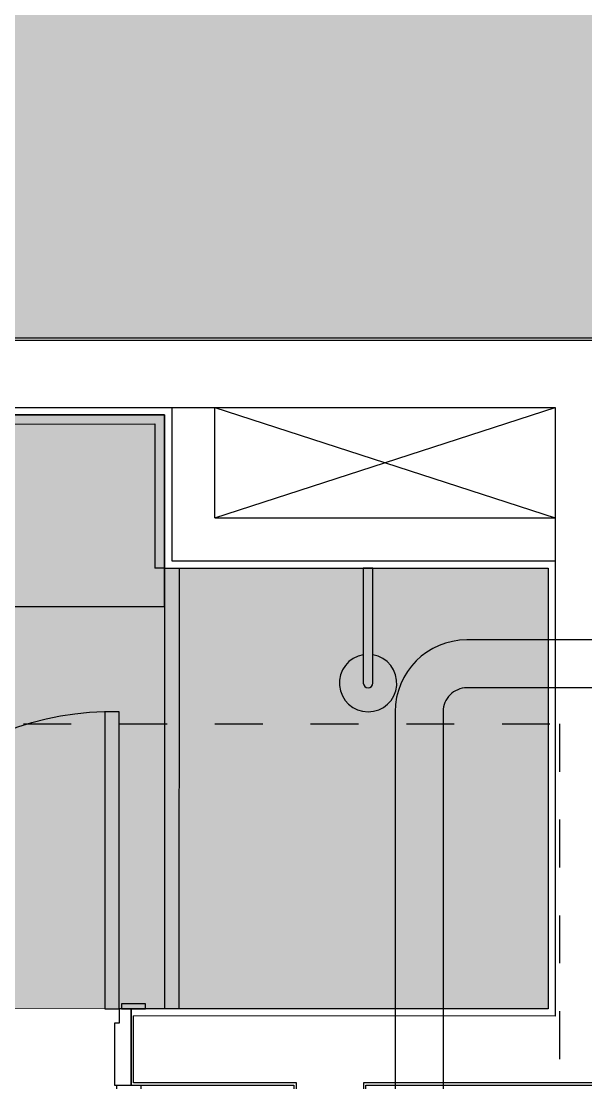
# Model space of a CAD drawing. Header units: metres. Extents: x -154 to 570, y -18 to 184.
# Drawn here: x 16.786 to 17.965, y 0.901 to 3.117 of the extents above; entities that cross this region are included whole.
import ezdxf
from ezdxf.xclip import XClip

# ---------------------------------------------------------------- set-up
doc = ezdxf.new("R2010")
doc.units = ezdxf.units.M
doc.header["$XCLIPFRAME"] = 0
for name, pattern in [('PUC TORRE B$0$DASHEDX2', [1.5, 1, -0.5]), ('PUC$0$DASHEDX2', [1.5, 1, -0.5]), ('PUC$0$HIDDEN2', [0.1875, 0.125, -0.0625])]:
    doc.linetypes.add(name, pattern=pattern)
for name, color, linetype in [('ARQ-AUX', 7, 'Continuous'), ('PUC TORRE B$0$1', 232, 'PUC TORRE B$0$DASHEDX2'), ('PUC$0$ARQ-ALV ACAB', 4, 'Continuous'), ('PUC$0$ARQ-ALV OSSO', 5, 'Continuous'), ('PUC$0$ARQ-AUX1', 1, 'Continuous'), ('PUC$0$ARQ-CAX @ 1', 1, 'Continuous'), ('PUC$0$ARQ-HID', 7, 'Continuous'), ('PUC$0$ARQ-PRJ', 7, 'PUC$0$DASHEDX2'), ('PUC$0$ARQ-SIM', 1, 'Continuous')]:
    doc.layers.add(name, color=color, linetype=linetype)
doc.layers.add('PUC$0$ARQ-FORRO', color=9, linetype='Continuous', lineweight=5)

# ---------------------------------------------------------------- blocks, each defined once
blk = doc.blocks.new('PUC$0$CHUVEIRO')
at = {"ltscale": 0.025}
blk.add_lwpolyline([(-0.01, -0.24, 1), (0.01, -0.24), (0.01, 0), (-0.01, 0)], format="xyb", close=True, dxfattribs=at)
blk.add_arc((0, -0.24), 0.06, 99.5942, 80.4061, dxfattribs=at)
blk = doc.blocks.new('*U1644')
for points in [[(-0.665, 0.0197), (-0.615, 0.0197), (-0.615, 0.0097), (-0.665, 0.0097)], [(0.045, 0.0197), (-0.005, 0.0197), (-0.005, 0.0097), (0.045, 0.0097)], [(-0.675, -0.16), (-0.625, -0.16), (-0.625, -0.15), (-0.675, -0.15)], [(0, -0.15), (0, -0.77), (-0.03, -0.77), (-0.03, -0.15)], [(0.055, -0.16), (0.005, -0.16), (0.005, -0.15), (0.055, -0.15)]]:
    blk.add_lwpolyline(points, close=True)
for points in [[(-0.66, -0.15), (-0.62, -0.15), (-0.62, -0.12), (-0.61, -0.12), (-0.61, 0.0097), (-0.645, 0.0097), (-0.645, -0.15)], [(0.04, -0.15), (0, -0.15), (0, -0.12), (-0.01, -0.12), (-0.01, 0.0097), (0.025, 0.0097), (0.025, -0.15)]]:
    blk.add_lwpolyline(points)
at = {"layer": 'PUC$0$ARQ-PRJ'}
blk.add_arc((-0.0179, -0.1679), 0.6024, 178.2986, 271.7014, dxfattribs=at)
blk = doc.blocks.new('PUC$0$pl apto tipo 2 puc')
at = {"layer": 'PUC$0$ARQ-ALV ACAB'}
for points in [[(-17.895, -1.0538), (-17.024, -1.0541), (-17.024, -0.8945), (-17.3641, -0.8945), (-17.3641, -0.8445), (-17.5141, -0.8445), (-17.5141, -0.8945), (-19.2339, -0.8945), (-19.2339, -1.0445), (-18.055, -1.0441), (-18.0547, -2.3039), (-19.9535, -2.3039), (-19.9538, -1.0445), (-19.9039, -1.0445), (-19.9039, -0.8945), (-20.3138, -0.8945)], [(-22.4695, -2.4538), (-14.9587, -2.4538)], [(-14.9738, -1.0541), (-14.9735, -2.2939), (-17.0937, -2.2939)], [(-17.0937, -2.2939), (-17.094, -1.9738), (-17.895, -1.9738)]]:
    blk.add_lwpolyline(points, dxfattribs=at)
at = {"layer": 'PUC$0$ARQ-ALV ACAB', "elevation": 0}
blk.add_lwpolyline([(-17.895, -1.9738), (-17.895, -1.0538)], dxfattribs=at)
at = {"layer": 'PUC$0$ARQ-ALV OSSO'}
for points in [[(-20.3089, -2.4488), (-22.4645, -2.4488), (-22.4644, -2.05), (-22.7244, -2.05), (-22.7244, -1.91), (-22.4644, -1.91), (-22.3144, -1.91), (-22.3145, -2.3089), (-20.3089, -2.3089), (-20.3088, -0.8995), (-19.9089, -0.8995), (-19.9089, -1.0395), (-19.9588, -1.0395), (-19.9585, -2.3089), (-18.0497, -2.3089), (-18.05, -1.0391), (-19.2289, -1.0395), (-19.2289, -0.8995), (-17.5091, -0.8995), (-17.5091, -0.8495), (-17.3691, -0.8495), (-17.3691, -0.8995), (-17.0291, -0.8995), (-17.029, -1.0391)], [(-14.9588, -1.0391), (-14.9585, -2.3089), (-17.9097, -2.3089), (-17.91, -1.0388)], [(-17.1087, -2.3089), (-17.109, -1.9888), (-17.91, -1.9888)], [(-17.199, -2.0788), (-17.1987, -2.3089)]]:
    blk.add_lwpolyline(points, dxfattribs=at)
at = {"layer": 'PUC$0$ARQ-ALV OSSO', "elevation": 0}
for points in [[(-17.91, -1.0388), (-17.029, -1.0391)], [(-17.199, -2.0788), (-17.91, -2.0788)], [(-19.9585, -2.4488), (-14.9589, -2.4488)]]:
    blk.add_lwpolyline(points, dxfattribs=at)
blk.add_lwpolyline([(-17.9104, -2.0788), (-17.9104, -2.0788)], close=True, dxfattribs=at)
at = {"layer": 'PUC$0$ARQ-AUX1'}
for points in [[(-17.124, -1.9738), (-17.1238, -1.0541)], [(-17.094, -1.9738), (-17.0938, -1.0541)]]:
    blk.add_lwpolyline(points, dxfattribs=at)
at = {"layer": 'PUC$0$ARQ-HID', "lineweight": -2}
blk.add_lwpolyline([(-16.7429, -1.8939), (-17.094, -1.8939), (-17.094, -2.294), (-15.7939, -2.2939), (-15.7939, -1.8939), (-16.1629, -1.8939)], dxfattribs=at)
at = {"layer": 'PUC$0$ARQ-HID'}
for points in [[(-17.094, -1.9738), (-17.0736, -1.9738)], [(-15.7939, -2.2739), (-17.0737, -2.2752), (-17.0736, -1.9738)]]:
    blk.add_lwpolyline(points, dxfattribs=at)
at = {"layer": 'PUC$0$ARQ-SIM', "elevation": 0}
for points in [[(-17.1987, -2.3089), (-17.91, -2.0788)], [(-17.199, -2.0788), (-17.9097, -2.3089)]]:
    blk.add_lwpolyline(points, dxfattribs=at)
at = {"layer": 'PUC$0$ARQ-CAX @ 1', "xscale": -1}
blk.add_blockref('*U1644', (-16.999, -0.9041, 0), dxfattribs=at)
at = {"layer": 'PUC$0$ARQ-HID', "lineweight": -2, "rotation": 180}
blk.add_blockref('PUC$0$CHUVEIRO', (-17.519, -1.9738), dxfattribs=at)
blk = doc.blocks.new('PUC$0$forro area comum')
at = {"layer": 'PUC$0$ARQ-FORRO'}
h = blk.add_hatch(color=256, dxfattribs=at)
h.dxf.hatch_style = 1
h.paths.add_polyline_path([(11.6882, 2.455), (11.6882, 2.0562), (14.5982, 2.0547), (14.5982, 2.455), (22.4606, 2.455), (22.4606, 2.0562), (25.295, 2.056), (25.295, 2.4552), (26.4562, 2.4546), (26.4563, 3.9549), (5.17, 3.9599), (5.0963, 3.9584), (3.8246, 3.96), (3.825, 9.24), (2.3202, 9.2404), (2.3201, 3.955), (-1.06, 3.955), (-1.06, 4.3049), (-0.355, 4.305), (-0.355, 4.5591), (-0.2032, 4.5606), (-0.2032, 8.4256), (-4.865, 8.4256), (-4.865, 4.9649), (-4.6551, 4.9649), (-4.655, 4.1049), (-3.945, 4.1049), (-3.945, 3.9549), (-11.1863, 3.9549), (-11.1863, 2.455), (-10.025, 2.455), (-10.025, 2.0558), (-7.1264, 2.0558), (-7.1264, 2.455)])
at = {"layer": 'PUC$0$ARQ-FORRO', "elevation": 0}
blk.add_lwpolyline([(-7.1264, 2.455), (11.6882, 2.455), (11.6882, 2.0562), (14.5982, 2.0547), (14.5982, 2.455), (22.4606, 2.455), (22.4606, 2.0562), (25.295, 2.056), (25.295, 2.4552), (26.4562, 2.4546), (26.4563, 3.9549), (5.17, 3.9599), (5.0963, 3.9584), (3.8246, 3.96)], dxfattribs=at)
blk = doc.blocks.new('PUC$0$pl forro 4')
at = {"layer": 'PUC$0$ARQ-FORRO'}
h = blk.add_hatch(color=256, dxfattribs=at)
h.dxf.hatch_style = 1
h.paths.add_polyline_path([(2.9312, 3.9095), (2.9311, 4.8293), (2.1302, 4.8292), (2.13, 5.1494), (0.0096, 5.1493), (0.01, 3.9096)])
at = {"layer": 'PUC$0$ARQ-FORRO', "elevation": 0}
blk.add_lwpolyline([(2.9312, 3.9095), (2.9311, 4.8293), (2.1302, 4.8292), (2.13, 5.1494), (0.0096, 5.1493), (0.01, 3.9096)], close=True, dxfattribs=at)
blk = doc.blocks.new('PUC$0$A$Cc442750d')
at = {"layer": 'PUC$0$ARQ-PRJ', "linetype": 'PUC$0$HIDDEN2', "ltscale": 50}
for p, q in [((3.1765, 0.7849, 0), (2.7668, 0.7849, 0)), ((3.1972, 0.6849, 0), (2.7668, 0.6849, 0)), ((2.6168, 0.6349, 0), (2.6168, -4.0308, 0)), ((2.7168, 0.6349, 0), (2.7168, -4.0396, 0))]:
    blk.add_line(p, q, dxfattribs=at)
for radius in [0.15, 0.05]:
    blk.add_arc((2.7668, 0.6349, 0), radius, 90, 180, dxfattribs=at)
blk = doc.blocks.new('PUC')
blk.add_blockref('PUC$0$A$Cc442750d', (14.95, 1.0403, 0))
at = {"layer": 'PUC$0$ARQ-ALV OSSO', "rotation": 180}
blk.add_blockref('PUC$0$pl apto tipo 2 puc', (-0.0088, 0.0012, 0), dxfattribs=at)
at = {"layer": 'PUC$0$ARQ-FORRO'}
for name, p in [('PUC$0$forro area comum', (0, 0)), ('PUC$0$pl forro 4', (14.955, -2.8542))]:
    blk.add_blockref(name, p, dxfattribs=at)
blk = doc.blocks.new('PUC TORRE B$0$est-lo-07-6sb-r00')
at = {"layer": 'PUC TORRE B$0$1'}
for p, q in [((1559.010497, 165.003526), (1791.014771, 165.003526)), ((1791.014771, 165.003526), (1791.014771, -229.999844))]:
    blk.add_line(p, q, dxfattribs=at)
blk.add_lwpolyline([(1807.619105, 245.003526), (1541.618532, 245.003526)], dxfattribs=at)
blk = doc.blocks.new('PUC TORRE B')
at = {"linetype": 'Continuous', "xscale": 0.01, "yscale": 0.01, "zscale": 0.01}
blk.add_blockref('PUC TORRE B$0$est-lo-07-6sb-r00', (0, 0), dxfattribs=at)
blk.add_blockref('PUC', (0, 0))

msp = doc.modelspace()

# ---------------------------------------------------------------- block references
at = {"layer": 'ARQ-AUX'}
ref = msp.add_blockref('PUC TORRE B', (0, 0), dxfattribs=at)
XClip(ref).set_block_clipping_path([(-22.1257387469, -3.8879528525), (38.8233554118, 13.297728756)])

doc.saveas('drawing.dxf')
